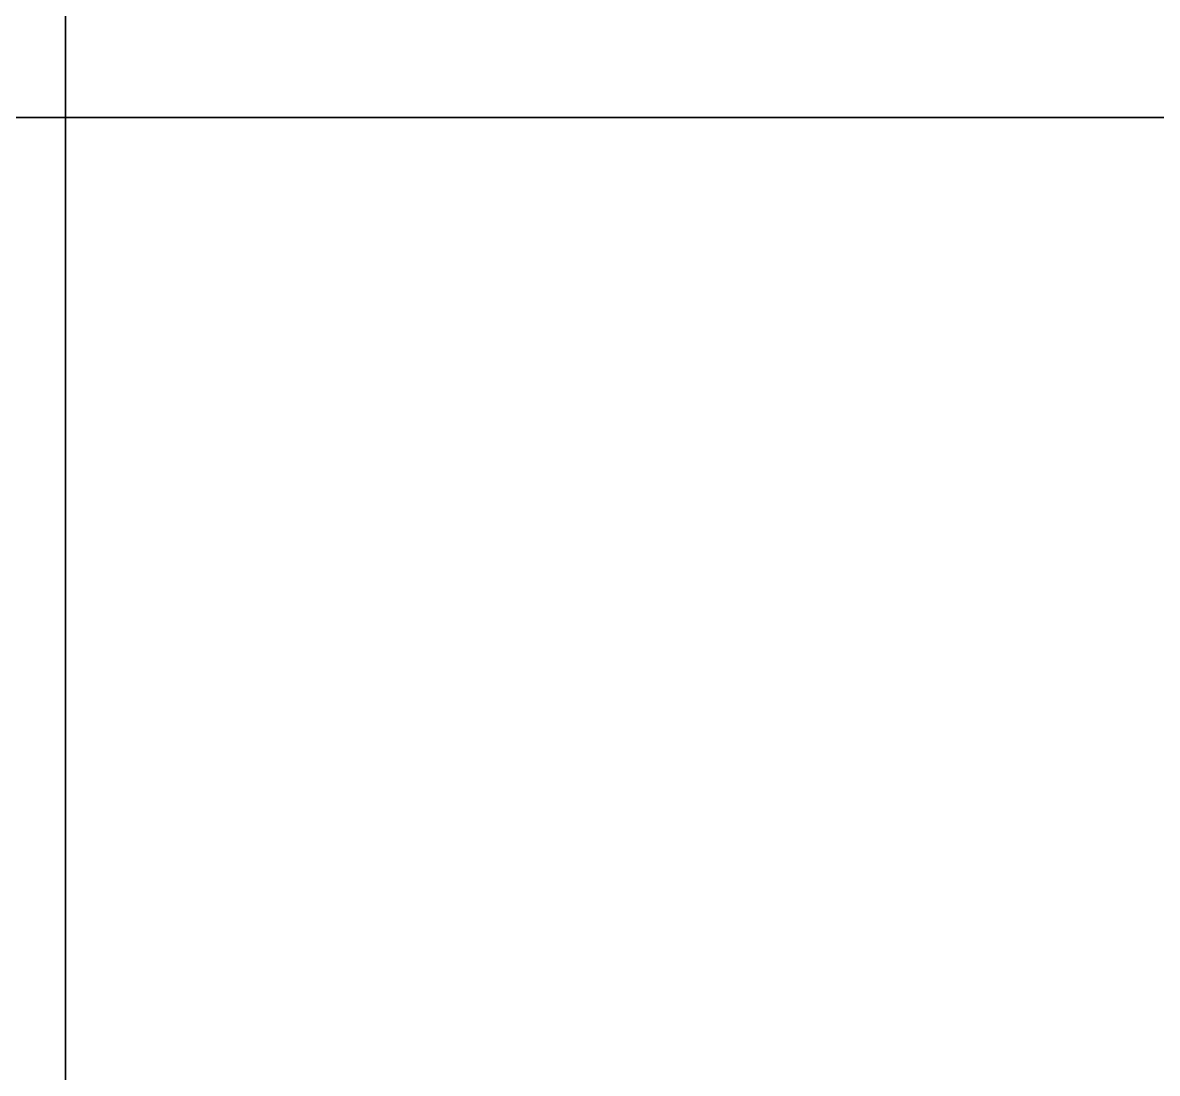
# Model space of a CAD drawing. Extents: x 0 to 4068, y -150 to 4325.
# Drawn here: x 1802.55 to 1814.5, y 1922.43 to 1933.5 of the extents above; entities that cross this region are included whole.
import ezdxf

# ---------------------------------------------------------------- set-up
doc = ezdxf.new("R2010")
doc.units = 0
for name, color, linetype in [('LAYER0', 7, 'CONTINUOUS'), ('LAYER466', 7, 'CONTINUOUS'), ('LAYER497', 7, 'CONTINUOUS'), ('LAYER757', 7, 'CONTINUOUS'), ('LAYER758', 7, 'CONTINUOUS'), ('LAYER776', 253, 'CONTINUOUS'), ('LAYER778', 45, 'CONTINUOUS'), ('LAYER779', 45, 'CONTINUOUS'), ('LAYER785', 253, 'CONTINUOUS'), ('LAYER821', 19, 'CONTINUOUS')]:
    doc.layers.add(name, color=color, linetype=linetype)

msp = doc.modelspace()

# ---------------------------------------------------------------- linework, layer by layer
at = {"layer": 'LAYER0', "invisible_edges": 1}
for points in [[(4068, 4325, -5), (0, -150, -5), (0, 4325, -5), (4068, 4325, -5)], [(0, -150, -5), (4068, 4325, -5), (4068, -150, -5), (0, -150, -5)], [(4068, -150), (0, 4325), (0, -150), (4068, -150)], [(0, 4325), (4068, -150), (4068, 4325), (0, 4325)]]:
    msp.add_3dface(points, dxfattribs=at)
at = {"layer": 'LAYER466', "invisible_edges": 1}
for points in [[(2153, 1950.5, 148), (1617, 1932.5, 148), (1617, 1950.5, 148), (2153, 1950.5, 148)], [(1617, 1932.5, 148), (2153, 1950.5, 148), (2153, 1932.5, 148), (1617, 1932.5, 148)], [(2153, 1932.5, 868), (1617, 1950.5, 868), (1617, 1932.5, 868), (2153, 1932.5, 868)], [(1617, 1950.5, 868), (2153, 1932.5, 868), (2153, 1950.5, 868), (1617, 1950.5, 868)], [(1617, 1932.5, 148), (2153, 1932.5, 868), (1617, 1932.5, 868), (1617, 1932.5, 148)], [(2153, 1932.5, 868), (1617, 1932.5, 148), (2153, 1932.5, 148), (2153, 1932.5, 868)]]:
    msp.add_3dface(points, dxfattribs=at)
at = {"layer": 'LAYER497', "invisible_edges": 1}
for points in [[(2153, 1932.5, 148), (1617, 1914.5, 148), (1617, 1932.5, 148), (2153, 1932.5, 148)], [(1617, 1914.5, 148), (2153, 1932.5, 148), (2153, 1914.5, 148), (1617, 1914.5, 148)], [(2153, 1914.5, 868), (1617, 1932.5, 868), (1617, 1914.5, 868), (2153, 1914.5, 868)], [(1617, 1932.5, 868), (2153, 1914.5, 868), (2153, 1932.5, 868), (1617, 1932.5, 868)], [(1617, 1932.5, 868), (2153, 1932.5, 148), (1617, 1932.5, 148), (1617, 1932.5, 868)], [(2153, 1932.5, 148), (1617, 1932.5, 868), (2153, 1932.5, 868), (2153, 1932.5, 148)]]:
    msp.add_3dface(points, dxfattribs=at)
at = {"layer": 'LAYER757', "invisible_edges": 1}
for points in [[(2153, 2179.5, 2359), (1803, 1460.5, 2359), (2153, 1460.5, 2359), (2153, 2179.5, 2359)], [(1803, 1460.5, 2359), (2153, 2179.5, 2359), (1803, 2179.5, 2359), (1803, 1460.5, 2359)], [(1803, 2179.5, 2341), (1803, 1460.5, 2359), (1803, 2179.5, 2359), (1803, 2179.5, 2341)], [(1803, 1460.5, 2359), (1803, 2179.5, 2341), (1803, 1460.5, 2341), (1803, 1460.5, 2359)], [(1803, 2179.5, 2341), (2153, 1460.5, 2341), (1803, 1460.5, 2341), (1803, 2179.5, 2341)], [(2153, 1460.5, 2341), (1803, 2179.5, 2341), (2153, 2179.5, 2341), (2153, 1460.5, 2341)]]:
    msp.add_3dface(points, dxfattribs=at)
at = {"layer": 'LAYER758', "invisible_edges": 1}
for points in [[(2153, 1460.5, 1901), (1803, 2179.5, 1901), (2153, 2179.5, 1901), (2153, 1460.5, 1901)], [(1803, 2179.5, 1901), (2153, 1460.5, 1901), (1803, 1460.5, 1901), (1803, 2179.5, 1901)], [(1803, 1460.5, 1919), (1803, 2179.5, 1901), (1803, 1460.5, 1901), (1803, 1460.5, 1919)], [(1803, 2179.5, 1901), (1803, 1460.5, 1919), (1803, 2179.5, 1919), (1803, 2179.5, 1901)], [(1803, 1460.5, 1919), (2153, 2179.5, 1919), (1803, 2179.5, 1919), (1803, 1460.5, 1919)], [(2153, 2179.5, 1919), (1803, 1460.5, 1919), (2153, 1460.5, 1919), (2153, 2179.5, 1919)]]:
    msp.add_3dface(points, dxfattribs=at)
at = {"layer": 'LAYER776', "invisible_edges": 1}
for points in [[(1785, 1444.5, 2357), (1803, 2195.5, 2357), (1785, 2195.5, 2357), (1785, 1444.5, 2357)], [(1803, 2195.5, 2357), (1785, 1444.5, 2357), (1803, 1444.5, 2357), (1803, 2195.5, 2357)], [(1803, 1444.5, 1904), (1785, 2195.5, 1904), (1803, 2195.5, 1904), (1803, 1444.5, 1904)], [(1785, 2195.5, 1904), (1803, 1444.5, 1904), (1785, 1444.5, 1904), (1785, 2195.5, 1904)], [(1803, 1444.5, 1904), (1803, 2195.5, 2357), (1803, 1444.5, 2357), (1803, 1444.5, 1904)], [(1803, 2195.5, 2357), (1803, 1444.5, 1904), (1803, 2195.5, 1904), (1803, 2195.5, 2357)]]:
    msp.add_3dface(points, dxfattribs=at)
at = {"layer": 'LAYER778', "invisible_edges": 1}
for points in [[(2153, 1460.5, 1882), (1783, 2179.5, 1882), (2153, 2179.5, 1882), (2153, 1460.5, 1882)], [(1783, 2179.5, 1882), (2153, 1460.5, 1882), (1783, 1460.5, 1882), (1783, 2179.5, 1882)], [(1783, 1460.5, 1900), (2153, 2179.5, 1900), (1783, 2179.5, 1900), (1783, 1460.5, 1900)], [(2153, 2179.5, 1900), (1783, 1460.5, 1900), (2153, 1460.5, 1900), (2153, 2179.5, 1900)]]:
    msp.add_3dface(points, dxfattribs=at)
at = {"layer": 'LAYER779', "invisible_edges": 1}
for points in [[(2153, 2179.5, 1518), (1703, 1460.5, 1518), (2153, 1460.5, 1518), (2153, 2179.5, 1518)], [(1703, 1460.5, 1518), (2153, 2179.5, 1518), (1703, 2179.5, 1518), (1703, 1460.5, 1518)], [(1703, 2179.5, 1500), (2153, 1460.5, 1500), (1703, 1460.5, 1500), (1703, 2179.5, 1500)], [(2153, 1460.5, 1500), (1703, 2179.5, 1500), (2153, 2179.5, 1500), (2153, 1460.5, 1500)]]:
    msp.add_3dface(points, dxfattribs=at)
at = {"layer": 'LAYER785', "invisible_edges": 1}
for points in [[(1803, 1442.5, 2360), (1821, 3797.5, 2360), (1821, 1442.5, 2360), (1803, 1442.5, 2360)], [(1821, 3797.5, 2360), (1803, 1442.5, 2360), (1803, 3797.5, 2360), (1821, 3797.5, 2360)], [(1803, 3797.5, 2420), (1821, 1442.5, 2420), (1821, 3797.5, 2420), (1803, 3797.5, 2420)], [(1821, 1442.5, 2420), (1803, 3797.5, 2420), (1803, 1442.5, 2420), (1821, 1442.5, 2420)], [(1803, 1442.5, 2360), (1803, 3797.5, 2420), (1803, 3797.5, 2360), (1803, 1442.5, 2360)], [(1803, 3797.5, 2420), (1803, 1442.5, 2360), (1803, 1442.5, 2420), (1803, 3797.5, 2420)]]:
    msp.add_3dface(points, dxfattribs=at)
at = {"layer": 'LAYER821'}
for points, invisible_edges in [([(1567, 1439, 868), (1627.02, 2249, 868), (2153, 1439, 868), (1567, 1439, 868)], 3), ([(1627.02, 2249, 922), (1567, 1439, 922), (2153, 1439, 922), (1627.02, 2249, 922)], 5), ([(2153, 1439, 868), (1627.02, 2249, 868), (2068, 2249, 868), (2153, 1439, 868)], 5), ([(1627.02, 2249, 922), (2153, 1439, 922), (2068, 2249, 922), (1627.02, 2249, 922)], 3)]:
    msp.add_3dface(points, dxfattribs=dict(at, invisible_edges=invisible_edges))

doc.saveas('drawing.dxf')
